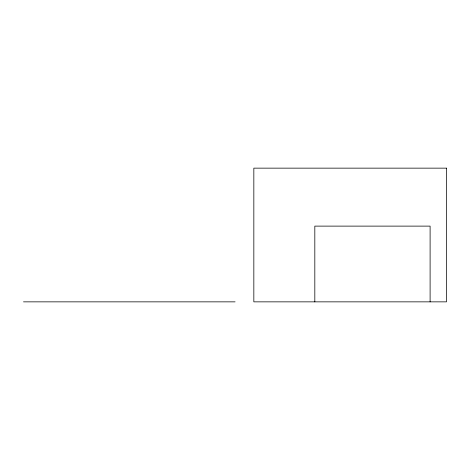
<?xml version="1.0" encoding="UTF-8"?>
<svg xmlns="http://www.w3.org/2000/svg" width="470" height="470" viewBox="0 0 470 470"><rect width="100%" height="100%" fill="white"/><g stroke="black" fill="none" stroke-linecap="round" stroke-linejoin="round"><path stroke-width="0.7" d="M23.5 301.852L235.082 301.852M430.103 301.852L430.103 226.117L314.818 226.117L314.818 301.852M446.5 168.148L253.835 168.148L253.835 301.852L446.5 301.852L446.5 168.148"/></g></svg>
